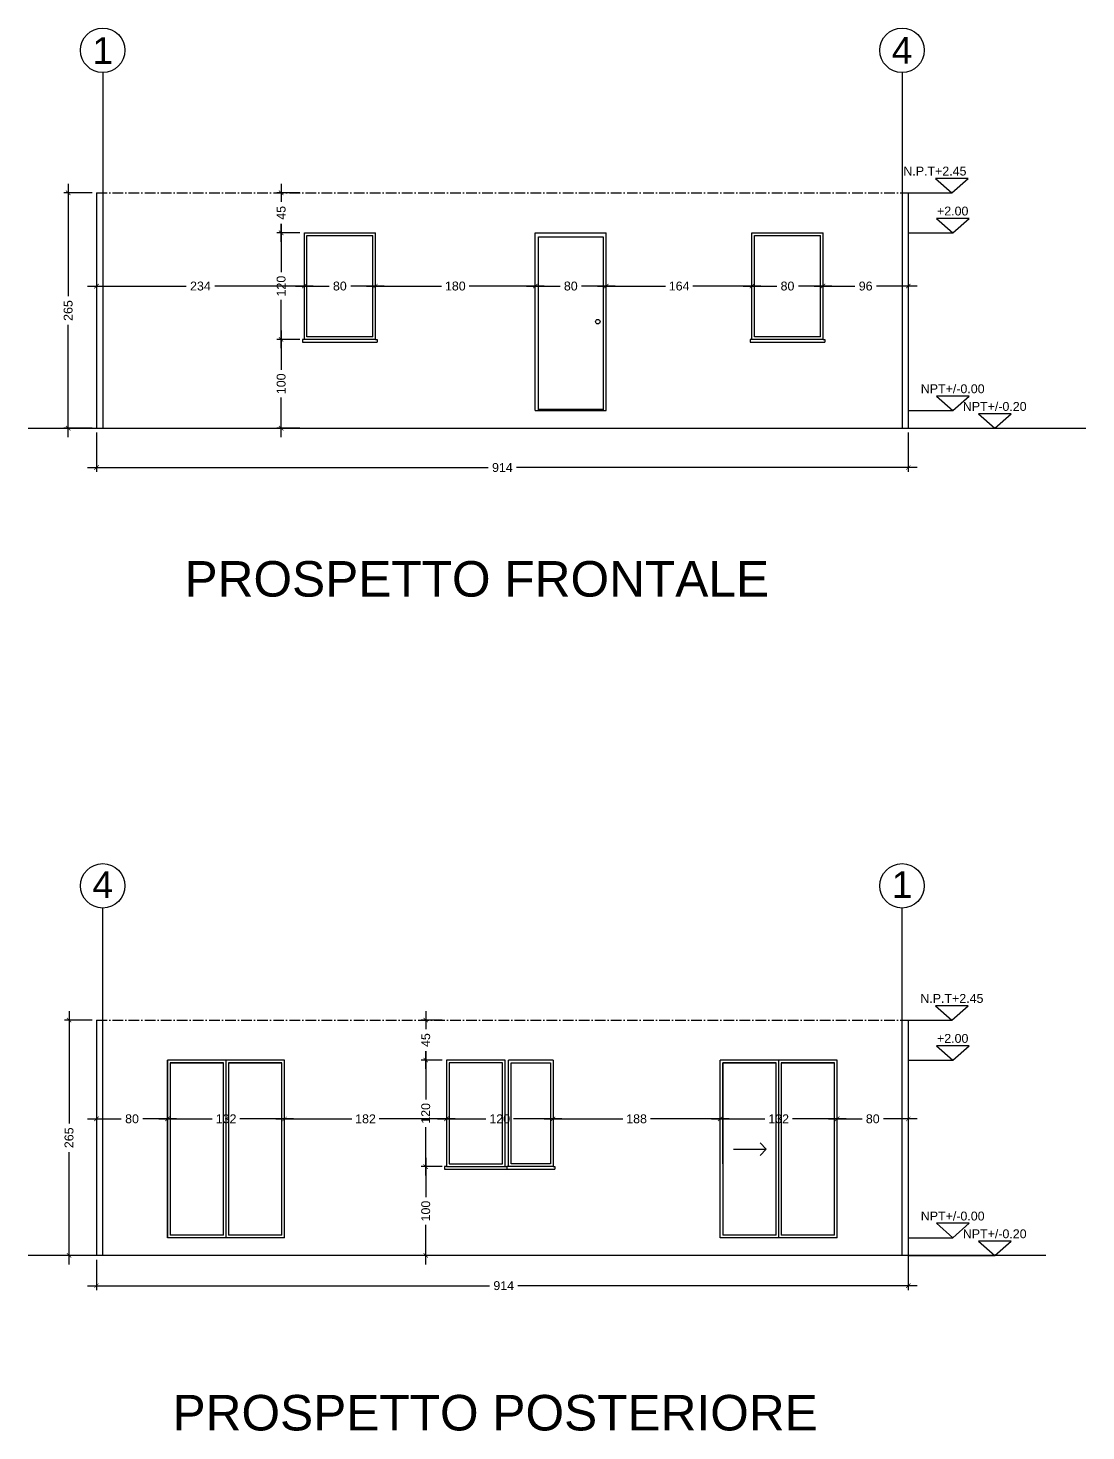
# Model space of a CAD drawing. Header units: millimetres. Extents: x 5639 to 14492, y 750 to 6820.
# Drawn here: x 8643 to 9834, y 5210 to 6790 of the extents above; entities that cross this region are included whole.
import ezdxf
from ezdxf.enums import TextEntityAlignment as Align

# ---------------------------------------------------------------- set-up
doc = ezdxf.new("R2010")
doc.units = ezdxf.units.MM
doc.linetypes.add('ACAD_ISO10W100', pattern=[18, 12, -3, 0, -3])
doc.layers.get('DEFPOINTS').update_dxf_attribs({"color": 210})
for name, color, linetype in [('A-ANNO-SYMB', 3, 'Continuous'), ('A-ANNO-TEXT', 3, 'Continuous'), ('A-DOOR-FULL', 4, 'Continuous'), ('A-ELEV-MBE1', 7, 'Continuous'), ('A-FLOR-LEVL', 7, 'Continuous'), ('A-GLAZ-FULL', 4, 'Continuous'), ('A-SECT-MCUT', 7, 'Continuous'), ('G-ANNO-DIM', 251, 'Continuous')]:
    doc.layers.add(name, color=color, linetype=linetype)
doc.styles.add('ARIAL', font='arial.ttf')
doc.styles.get("Standard").update_dxf_attribs({"font": 'arial.ttf'})
doc.dimstyles.new('1_1', dxfattribs={"dimtxt": 10, "dimasz": 5, "dimexe": 5, "dimexo": 5, "dimgap": 5, "dimtad": 0, "dimdec": 0, "dimtxsty": 'Standard', "dimblk": 'ARCHTICK', "dimcen": 2.5, "dimdle": 10, "dimadec": 0, "dimazin": 0, "dimtfac": 1, "dimtdec": 0, "dimtmove": 0, "dimatfit": 3, "dimldrblk": 'ARCHTICK', "dimfxl": 1, "dimarcsym": 0})

# ---------------------------------------------------------------- blocks, each defined once
blk = doc.blocks.new('_ArchTick')
at = {"color": 0, "linetype": 'ByBlock', "const_width": 0.15}
blk.add_lwpolyline([(-0.5, -0.5), (0.5, 0.5)], dxfattribs=at)
blk = doc.blocks.new('*D104')
at = {"layer": 'DEFPOINTS', "color": 0, "transparency": 16777216}
for p in [(8720.2, 6339.3), (9634.2, 6339.3), (9634.2, 6295)]:
    blk.add_point(p, dxfattribs=at)
at = {"layer": 'G-ANNO-DIM', "color": 0, "lineweight": -2, "transparency": 16777216}
for p, q in [((8720.2, 6334.3), (8720.2, 6290)), ((9634.2, 6334.3), (9634.2, 6290)), ((8710.2, 6295), (9161.2, 6295)), ((9644.2, 6295), (9193.2, 6295))]:
    blk.add_line(p, q, dxfattribs=at)
at = {"layer": 'G-ANNO-DIM', "color": 0, "lineweight": -2, "transparency": 16777216, "xscale": 5, "yscale": 5, "zscale": 5, "rotation": 180}
blk.add_blockref('_ArchTick', (8720.2, 6295), dxfattribs=at)
at = {"layer": 'G-ANNO-DIM', "color": 0, "lineweight": -2, "transparency": 16777216, "xscale": 5, "yscale": 5, "zscale": 5}
blk.add_blockref('_ArchTick', (9634.2, 6295), dxfattribs=at)
at = {"layer": 'G-ANNO-DIM', "color": 0, "transparency": 16777216, "insert": (9177.2, 6295), "char_height": 10, "attachment_point": 5}
blk.add_mtext('914', dxfattribs=at)
blk = doc.blocks.new('*D105')
at = {"layer": 'DEFPOINTS', "color": 0, "transparency": 16777216}
for p in [(9634.2, 5468.7), (8720.2, 5407.9), (9634.2, 5373.9)]:
    blk.add_point(p, dxfattribs=at)
at = {"layer": 'G-ANNO-DIM', "color": 0, "lineweight": -2, "transparency": 16777216}
for p, q in [((9634.2, 5463.7), (9634.2, 5368.9)), ((8720.2, 5402.9), (8720.2, 5368.9)), ((8710.2, 5373.9), (9162.7, 5373.9)), ((9644.2, 5373.9), (9194.7, 5373.9))]:
    blk.add_line(p, q, dxfattribs=at)
at = {"layer": 'G-ANNO-DIM', "color": 0, "lineweight": -2, "transparency": 16777216, "xscale": 5, "yscale": 5, "zscale": 5, "rotation": 180}
blk.add_blockref('_ArchTick', (8720.2, 5373.9), dxfattribs=at)
at = {"layer": 'G-ANNO-DIM', "color": 0, "lineweight": -2, "transparency": 16777216, "xscale": 5, "yscale": 5, "zscale": 5}
blk.add_blockref('_ArchTick', (9634.2, 5373.9), dxfattribs=at)
at = {"layer": 'G-ANNO-DIM', "color": 0, "transparency": 16777216, "insert": (9178.7, 5373.9), "char_height": 10, "attachment_point": 5}
blk.add_mtext('914', dxfattribs=at)
blk = doc.blocks.new('*D107')
at = {"layer": 'DEFPOINTS', "color": 0, "transparency": 16777216}
for p in [(9090.9, 5672.9), (9114.2, 5672.9), (9114.2, 5627.9)]:
    blk.add_point(p, dxfattribs=at)
at = {"layer": 'G-ANNO-DIM', "color": 0, "lineweight": -2, "transparency": 16777216}
for p, q in [((9109.2, 5672.9), (9085.9, 5672.9)), ((9090.9, 5682.9), (9090.9, 5662.8)), ((9109.2, 5627.9), (9085.9, 5627.9)), ((9090.9, 5617.9), (9090.9, 5638))]:
    blk.add_line(p, q, dxfattribs=at)
at = {"layer": 'G-ANNO-DIM', "color": 0, "lineweight": -2, "transparency": 16777216, "xscale": 5, "yscale": 5, "zscale": 5}
for p, rotation in [((9090.9, 5672.9), 90), ((9090.9, 5627.9), 270)]:
    blk.add_blockref('_ArchTick', p, dxfattribs=dict(at, rotation=rotation))
at = {"layer": 'G-ANNO-DIM', "color": 0, "transparency": 16777216, "insert": (9090.9, 5650.4), "char_height": 10, "attachment_point": 5, "rotation": 90}
blk.add_mtext('45', dxfattribs=at)
blk = doc.blocks.new('*D108')
at = {"layer": 'DEFPOINTS', "color": 0, "transparency": 16777216}
for p in [(9114.2, 5627.9), (9090.9, 5507.9), (9114.2, 5507.9)]:
    blk.add_point(p, dxfattribs=at)
at = {"layer": 'G-ANNO-DIM', "color": 0, "lineweight": -2, "transparency": 16777216}
for p, q in [((9109.2, 5627.9), (9085.9, 5627.9)), ((9090.9, 5637.9), (9090.9, 5583.4)), ((9090.9, 5497.9), (9090.9, 5552.3)), ((9109.2, 5507.9), (9085.9, 5507.9))]:
    blk.add_line(p, q, dxfattribs=at)
at = {"layer": 'G-ANNO-DIM', "color": 0, "lineweight": -2, "transparency": 16777216, "xscale": 5, "yscale": 5, "zscale": 5}
for p, rotation in [((9090.9, 5627.9), 90), ((9090.9, 5507.9), 270)]:
    blk.add_blockref('_ArchTick', p, dxfattribs=dict(at, rotation=rotation))
at = {"layer": 'G-ANNO-DIM', "color": 0, "transparency": 16777216, "insert": (9090.9, 5567.9), "char_height": 10, "attachment_point": 5, "rotation": 90}
blk.add_mtext('120', dxfattribs=at)
blk = doc.blocks.new('*D110')
at = {"layer": 'DEFPOINTS', "color": 0, "transparency": 16777216}
for p in [(8928.1, 6604.3), (8954.2, 6604.3), (8954.2, 6559.3)]:
    blk.add_point(p, dxfattribs=at)
at = {"layer": 'G-ANNO-DIM', "color": 0, "lineweight": -2, "transparency": 16777216}
for p, q in [((8949.2, 6604.3), (8923.1, 6604.3)), ((8928.1, 6614.3), (8928.1, 6594.2)), ((8949.2, 6559.3), (8923.1, 6559.3)), ((8928.1, 6549.3), (8928.1, 6569.4))]:
    blk.add_line(p, q, dxfattribs=at)
at = {"layer": 'G-ANNO-DIM', "color": 0, "lineweight": -2, "transparency": 16777216, "xscale": 5, "yscale": 5, "zscale": 5}
for p, rotation in [((8928.1, 6604.3), 90), ((8928.1, 6559.3), 270)]:
    blk.add_blockref('_ArchTick', p, dxfattribs=dict(at, rotation=rotation))
at = {"layer": 'G-ANNO-DIM', "color": 0, "transparency": 16777216, "insert": (8928.1, 6581.8), "char_height": 10, "attachment_point": 5, "rotation": 90}
blk.add_mtext('45', dxfattribs=at)
blk = doc.blocks.new('*D111')
at = {"layer": 'DEFPOINTS', "color": 0, "transparency": 16777216}
for p in [(8954.2, 6559.3), (8928.1, 6439.3), (8954.2, 6439.3)]:
    blk.add_point(p, dxfattribs=at)
at = {"layer": 'G-ANNO-DIM', "color": 0, "lineweight": -2, "transparency": 16777216}
for p, q in [((8949.2, 6559.3), (8923.1, 6559.3)), ((8928.1, 6569.3), (8928.1, 6514.9)), ((8928.1, 6429.3), (8928.1, 6483.8)), ((8949.2, 6439.3), (8923.1, 6439.3))]:
    blk.add_line(p, q, dxfattribs=at)
at = {"layer": 'G-ANNO-DIM', "color": 0, "lineweight": -2, "transparency": 16777216, "xscale": 5, "yscale": 5, "zscale": 5}
for p, rotation in [((8928.1, 6559.3), 90), ((8928.1, 6439.3), 270)]:
    blk.add_blockref('_ArchTick', p, dxfattribs=dict(at, rotation=rotation))
at = {"layer": 'G-ANNO-DIM', "color": 0, "transparency": 16777216, "insert": (8928.1, 6499.3), "char_height": 10, "attachment_point": 5, "rotation": 90}
blk.add_mtext('120', dxfattribs=at)
blk = doc.blocks.new('*D112')
at = {"layer": 'DEFPOINTS', "color": 0, "transparency": 16777216}
for p in [(8952.2, 6439.3), (8928.1, 6339.3), (8954.2, 6339.3)]:
    blk.add_point(p, dxfattribs=at)
at = {"layer": 'G-ANNO-DIM', "color": 0, "lineweight": -2, "transparency": 16777216}
for p, q in [((8928.1, 6449.3), (8928.1, 6404.9)), ((8947.2, 6439.3), (8923.1, 6439.3)), ((8928.1, 6329.3), (8928.1, 6373.8)), ((8949.2, 6339.3), (8923.1, 6339.3))]:
    blk.add_line(p, q, dxfattribs=at)
at = {"layer": 'G-ANNO-DIM', "color": 0, "lineweight": -2, "transparency": 16777216, "xscale": 5, "yscale": 5, "zscale": 5}
for p, rotation in [((8928.1, 6439.3), 90), ((8928.1, 6339.3), 270)]:
    blk.add_blockref('_ArchTick', p, dxfattribs=dict(at, rotation=rotation))
at = {"layer": 'G-ANNO-DIM', "color": 0, "transparency": 16777216, "insert": (8928.1, 6389.3), "char_height": 10, "attachment_point": 5, "rotation": 90}
blk.add_mtext('100', dxfattribs=at)
blk = doc.blocks.new('*D113')
at = {"layer": 'DEFPOINTS', "color": 0, "transparency": 16777216}
for p in [(9112.2, 5507.9), (9090.9, 5407.9), (9114.2, 5407.9)]:
    blk.add_point(p, dxfattribs=at)
at = {"layer": 'G-ANNO-DIM', "color": 0, "lineweight": -2, "transparency": 16777216}
for p, q in [((9090.9, 5517.9), (9090.9, 5473.4)), ((9107.2, 5507.9), (9085.9, 5507.9)), ((9090.9, 5397.9), (9090.9, 5442.3)), ((9109.2, 5407.9), (9085.9, 5407.9))]:
    blk.add_line(p, q, dxfattribs=at)
at = {"layer": 'G-ANNO-DIM', "color": 0, "lineweight": -2, "transparency": 16777216, "xscale": 5, "yscale": 5, "zscale": 5}
for p, rotation in [((9090.9, 5507.9), 90), ((9090.9, 5407.9), 270)]:
    blk.add_blockref('_ArchTick', p, dxfattribs=dict(at, rotation=rotation))
at = {"layer": 'G-ANNO-DIM', "color": 0, "transparency": 16777216, "insert": (9090.9, 5457.9), "char_height": 10, "attachment_point": 5, "rotation": 90}
blk.add_mtext('100', dxfattribs=at)
blk = doc.blocks.new('*D183')
at = {"layer": 'DEFPOINTS', "color": 0, "transparency": 16777216}
for p in [(8720.2, 6499.3), (8954.2, 6499.3), (8954.2, 6499.3)]:
    blk.add_point(p, dxfattribs=at)
at = {"layer": 'G-ANNO-DIM', "color": 0, "lineweight": -2, "transparency": 16777216}
for p, q in [((8710.2, 6499.3), (8821.1, 6499.3)), ((8964.2, 6499.3), (8853.3, 6499.3))]:
    blk.add_line(p, q, dxfattribs=at)
at = {"layer": 'G-ANNO-DIM', "color": 0, "lineweight": -2, "transparency": 16777216, "xscale": 5, "yscale": 5, "zscale": 5, "rotation": 180}
blk.add_blockref('_ArchTick', (8720.2, 6499.3), dxfattribs=at)
at = {"layer": 'G-ANNO-DIM', "color": 0, "lineweight": -2, "transparency": 16777216, "xscale": 5, "yscale": 5, "zscale": 5}
blk.add_blockref('_ArchTick', (8954.2, 6499.3), dxfattribs=at)
at = {"layer": 'G-ANNO-DIM', "color": 0, "transparency": 16777216, "insert": (8837.2, 6499.3), "char_height": 10, "attachment_point": 5}
blk.add_mtext('234', dxfattribs=at)
blk = doc.blocks.new('*D184')
at = {"layer": 'DEFPOINTS', "color": 0, "transparency": 16777216}
for p in [(8954.2, 6499.3), (9034.2, 6499.3), (9034.2, 6499.3)]:
    blk.add_point(p, dxfattribs=at)
at = {"layer": 'G-ANNO-DIM', "color": 0, "lineweight": -2, "transparency": 16777216}
for p, q in [((8944.2, 6499.3), (8982.1, 6499.3)), ((9044.2, 6499.3), (9006.4, 6499.3))]:
    blk.add_line(p, q, dxfattribs=at)
at = {"layer": 'G-ANNO-DIM', "color": 0, "lineweight": -2, "transparency": 16777216, "xscale": 5, "yscale": 5, "zscale": 5, "rotation": 180}
blk.add_blockref('_ArchTick', (8954.2, 6499.3), dxfattribs=at)
at = {"layer": 'G-ANNO-DIM', "color": 0, "lineweight": -2, "transparency": 16777216, "xscale": 5, "yscale": 5, "zscale": 5}
blk.add_blockref('_ArchTick', (9034.2, 6499.3), dxfattribs=at)
at = {"layer": 'G-ANNO-DIM', "color": 0, "transparency": 16777216, "insert": (8994.2, 6499.3), "char_height": 10, "attachment_point": 5}
blk.add_mtext('80', dxfattribs=at)
blk = doc.blocks.new('*D185')
at = {"layer": 'DEFPOINTS', "color": 0, "transparency": 16777216}
for p in [(9034.2, 6499.3), (9214.2, 6499.3), (9214.2, 6499.3)]:
    blk.add_point(p, dxfattribs=at)
at = {"layer": 'G-ANNO-DIM', "color": 0, "lineweight": -2, "transparency": 16777216}
for p, q in [((9024.2, 6499.3), (9108.7, 6499.3)), ((9224.2, 6499.3), (9139.8, 6499.3))]:
    blk.add_line(p, q, dxfattribs=at)
at = {"layer": 'G-ANNO-DIM', "color": 0, "lineweight": -2, "transparency": 16777216, "xscale": 5, "yscale": 5, "zscale": 5, "rotation": 180}
blk.add_blockref('_ArchTick', (9034.2, 6499.3), dxfattribs=at)
at = {"layer": 'G-ANNO-DIM', "color": 0, "lineweight": -2, "transparency": 16777216, "xscale": 5, "yscale": 5, "zscale": 5}
blk.add_blockref('_ArchTick', (9214.2, 6499.3), dxfattribs=at)
at = {"layer": 'G-ANNO-DIM', "color": 0, "transparency": 16777216, "insert": (9124.2, 6499.3), "char_height": 10, "attachment_point": 5}
blk.add_mtext('180', dxfattribs=at)
blk = doc.blocks.new('*D186')
at = {"layer": 'DEFPOINTS', "color": 0, "transparency": 16777216}
for p in [(9214.2, 6499.3), (9294.2, 6499.3), (9294.2, 6499.3)]:
    blk.add_point(p, dxfattribs=at)
at = {"layer": 'G-ANNO-DIM', "color": 0, "lineweight": -2, "transparency": 16777216}
for p, q in [((9204.2, 6499.3), (9242.1, 6499.3)), ((9304.2, 6499.3), (9266.4, 6499.3))]:
    blk.add_line(p, q, dxfattribs=at)
at = {"layer": 'G-ANNO-DIM', "color": 0, "lineweight": -2, "transparency": 16777216, "xscale": 5, "yscale": 5, "zscale": 5, "rotation": 180}
blk.add_blockref('_ArchTick', (9214.2, 6499.3), dxfattribs=at)
at = {"layer": 'G-ANNO-DIM', "color": 0, "lineweight": -2, "transparency": 16777216, "xscale": 5, "yscale": 5, "zscale": 5}
blk.add_blockref('_ArchTick', (9294.2, 6499.3), dxfattribs=at)
at = {"layer": 'G-ANNO-DIM', "color": 0, "transparency": 16777216, "insert": (9254.2, 6499.3), "char_height": 10, "attachment_point": 5}
blk.add_mtext('80', dxfattribs=at)
blk = doc.blocks.new('*D187')
at = {"layer": 'DEFPOINTS', "color": 0, "transparency": 16777216}
for p in [(9294.2, 6499.3), (9458.2, 6499.3), (9458.2, 6499.3)]:
    blk.add_point(p, dxfattribs=at)
at = {"layer": 'G-ANNO-DIM', "color": 0, "lineweight": -2, "transparency": 16777216}
for p, q in [((9284.2, 6499.3), (9360.7, 6499.3)), ((9294.2, 6494.3), (9294.2, 6494.3)), ((9468.2, 6499.3), (9391.8, 6499.3)), ((9458.2, 6494.3), (9458.2, 6494.3))]:
    blk.add_line(p, q, dxfattribs=at)
at = {"layer": 'G-ANNO-DIM', "color": 0, "lineweight": -2, "transparency": 16777216, "xscale": 5, "yscale": 5, "zscale": 5}
for p, rotation in [((9294.2, 6499.3), 179.9998924058092), ((9458.2, 6499.3), 359.9998924058092)]:
    blk.add_blockref('_ArchTick', p, dxfattribs=dict(at, rotation=rotation))
at = {"layer": 'G-ANNO-DIM', "color": 0, "transparency": 16777216, "insert": (9376.2, 6499.3), "char_height": 10, "attachment_point": 5, "rotation": 359.9999}
blk.add_mtext('164', dxfattribs=at)
blk = doc.blocks.new('*D188')
at = {"layer": 'DEFPOINTS', "color": 0, "transparency": 16777216}
for p in [(9458.2, 6499.3), (9538.2, 6499.3), (9538.2, 6499.3)]:
    blk.add_point(p, dxfattribs=at)
at = {"layer": 'G-ANNO-DIM', "color": 0, "lineweight": -2, "transparency": 16777216}
for p, q in [((9448.2, 6499.3), (9486.1, 6499.3)), ((9458.2, 6504.3), (9458.2, 6504.3)), ((9548.2, 6499.3), (9510.4, 6499.3))]:
    blk.add_line(p, q, dxfattribs=at)
at = {"layer": 'G-ANNO-DIM', "color": 0, "lineweight": -2, "transparency": 16777216, "xscale": 5, "yscale": 5, "zscale": 5, "rotation": 180}
blk.add_blockref('_ArchTick', (9458.2, 6499.3), dxfattribs=at)
at = {"layer": 'G-ANNO-DIM', "color": 0, "lineweight": -2, "transparency": 16777216, "xscale": 5, "yscale": 5, "zscale": 5}
blk.add_blockref('_ArchTick', (9538.2, 6499.3), dxfattribs=at)
at = {"layer": 'G-ANNO-DIM', "color": 0, "transparency": 16777216, "insert": (9498.2, 6499.3), "char_height": 10, "attachment_point": 5}
blk.add_mtext('80', dxfattribs=at)
blk = doc.blocks.new('*D189')
at = {"layer": 'DEFPOINTS', "color": 0, "transparency": 16777216}
for p in [(9538.2, 6499.3), (9634.2, 6499.3), (9634.2, 6499.3)]:
    blk.add_point(p, dxfattribs=at)
at = {"layer": 'G-ANNO-DIM', "color": 0, "lineweight": -2, "transparency": 16777216}
for p, q in [((9528.2, 6499.3), (9574.1, 6499.3)), ((9644.2, 6499.3), (9598.4, 6499.3))]:
    blk.add_line(p, q, dxfattribs=at)
at = {"layer": 'G-ANNO-DIM', "color": 0, "lineweight": -2, "transparency": 16777216, "xscale": 5, "yscale": 5, "zscale": 5, "rotation": 180}
blk.add_blockref('_ArchTick', (9538.2, 6499.3), dxfattribs=at)
at = {"layer": 'G-ANNO-DIM', "color": 0, "lineweight": -2, "transparency": 16777216, "xscale": 5, "yscale": 5, "zscale": 5}
blk.add_blockref('_ArchTick', (9634.2, 6499.3), dxfattribs=at)
at = {"layer": 'G-ANNO-DIM', "color": 0, "transparency": 16777216, "insert": (9586.2, 6499.3), "char_height": 10, "attachment_point": 5}
blk.add_mtext('96', dxfattribs=at)
blk = doc.blocks.new('*D121')
at = {"layer": 'DEFPOINTS', "color": 0, "transparency": 16777216}
for p in [(8688.3, 6604.3), (8720.2, 6604.3), (8720.2, 6339.3)]:
    blk.add_point(p, dxfattribs=at)
at = {"layer": 'G-ANNO-DIM', "color": 0, "lineweight": -2, "transparency": 16777216}
for p, q in [((8715.2, 6604.3), (8683.3, 6604.3)), ((8688.3, 6614.3), (8688.3, 6488)), ((8688.3, 6329.3), (8688.3, 6455.6)), ((8715.2, 6339.3), (8683.3, 6339.3))]:
    blk.add_line(p, q, dxfattribs=at)
at = {"layer": 'G-ANNO-DIM', "color": 0, "lineweight": -2, "transparency": 16777216, "xscale": 5, "yscale": 5, "zscale": 5}
for p, rotation in [((8688.3, 6604.3), 90), ((8688.3, 6339.3), 270)]:
    blk.add_blockref('_ArchTick', p, dxfattribs=dict(at, rotation=rotation))
at = {"layer": 'G-ANNO-DIM', "color": 0, "transparency": 16777216, "insert": (8688.3, 6471.8), "char_height": 10, "attachment_point": 5, "rotation": 90}
blk.add_mtext('265', dxfattribs=at)
blk = doc.blocks.new('*D122')
at = {"layer": 'DEFPOINTS', "color": 0, "transparency": 16777216}
for p in [(8720.2, 5561.7), (8800.2, 5561.7), (8800.2, 5561.7)]:
    blk.add_point(p, dxfattribs=at)
at = {"layer": 'G-ANNO-DIM', "color": 0, "lineweight": -2, "transparency": 16777216}
for p, q in [((8710.2, 5561.7), (8748.1, 5561.7)), ((8810.2, 5561.7), (8772.4, 5561.7))]:
    blk.add_line(p, q, dxfattribs=at)
at = {"layer": 'G-ANNO-DIM', "color": 0, "lineweight": -2, "transparency": 16777216, "xscale": 5, "yscale": 5, "zscale": 5, "rotation": 180}
blk.add_blockref('_ArchTick', (8720.2, 5561.7), dxfattribs=at)
at = {"layer": 'G-ANNO-DIM', "color": 0, "lineweight": -2, "transparency": 16777216, "xscale": 5, "yscale": 5, "zscale": 5}
blk.add_blockref('_ArchTick', (8800.2, 5561.7), dxfattribs=at)
at = {"layer": 'G-ANNO-DIM', "color": 0, "transparency": 16777216, "insert": (8760.2, 5561.7), "char_height": 10, "attachment_point": 5}
blk.add_mtext('80', dxfattribs=at)
blk = doc.blocks.new('*D190')
at = {"layer": 'DEFPOINTS', "color": 0, "transparency": 16777216}
for p in [(8800.2, 5561.7), (8932, 5561.7), (8932, 5561.7)]:
    blk.add_point(p, dxfattribs=at)
at = {"layer": 'G-ANNO-DIM', "color": 0, "lineweight": -2, "transparency": 16777216}
for p, q in [((8790.2, 5561.7), (8850.6, 5561.7)), ((8942, 5561.7), (8881.6, 5561.7))]:
    blk.add_line(p, q, dxfattribs=at)
at = {"layer": 'G-ANNO-DIM', "color": 0, "lineweight": -2, "transparency": 16777216, "xscale": 5, "yscale": 5, "zscale": 5, "rotation": 180}
blk.add_blockref('_ArchTick', (8800.2, 5561.7), dxfattribs=at)
at = {"layer": 'G-ANNO-DIM', "color": 0, "lineweight": -2, "transparency": 16777216, "xscale": 5, "yscale": 5, "zscale": 5}
blk.add_blockref('_ArchTick', (8932, 5561.7), dxfattribs=at)
at = {"layer": 'G-ANNO-DIM', "color": 0, "transparency": 16777216, "insert": (8866.1, 5561.7), "char_height": 10, "attachment_point": 5}
blk.add_mtext('132', dxfattribs=at)
blk = doc.blocks.new('*D191')
at = {"layer": 'DEFPOINTS', "color": 0, "transparency": 16777216}
for p in [(8932, 5561.7), (9114.2, 5561.7), (9114.2, 5561.7)]:
    blk.add_point(p, dxfattribs=at)
at = {"layer": 'G-ANNO-DIM', "color": 0, "lineweight": -2, "transparency": 16777216}
for p, q in [((8922, 5561.7), (9007.6, 5561.7)), ((9124.2, 5561.7), (9038.6, 5561.7))]:
    blk.add_line(p, q, dxfattribs=at)
at = {"layer": 'G-ANNO-DIM', "color": 0, "lineweight": -2, "transparency": 16777216, "xscale": 5, "yscale": 5, "zscale": 5, "rotation": 180}
blk.add_blockref('_ArchTick', (8932, 5561.7), dxfattribs=at)
at = {"layer": 'G-ANNO-DIM', "color": 0, "lineweight": -2, "transparency": 16777216, "xscale": 5, "yscale": 5, "zscale": 5}
blk.add_blockref('_ArchTick', (9114.2, 5561.7), dxfattribs=at)
at = {"layer": 'G-ANNO-DIM', "color": 0, "transparency": 16777216, "insert": (9023.1, 5561.7), "char_height": 10, "attachment_point": 5}
blk.add_mtext('182', dxfattribs=at)
blk = doc.blocks.new('*D192')
at = {"layer": 'DEFPOINTS', "color": 0, "transparency": 16777216}
for p in [(9114.2, 5561.7), (9234.2, 5561.7), (9234.2, 5561.7)]:
    blk.add_point(p, dxfattribs=at)
at = {"layer": 'G-ANNO-DIM', "color": 0, "lineweight": -2, "transparency": 16777216}
for p, q in [((9104.2, 5561.7), (9158.7, 5561.7)), ((9244.2, 5561.7), (9189.8, 5561.7))]:
    blk.add_line(p, q, dxfattribs=at)
at = {"layer": 'G-ANNO-DIM', "color": 0, "lineweight": -2, "transparency": 16777216, "xscale": 5, "yscale": 5, "zscale": 5, "rotation": 180}
blk.add_blockref('_ArchTick', (9114.2, 5561.7), dxfattribs=at)
at = {"layer": 'G-ANNO-DIM', "color": 0, "lineweight": -2, "transparency": 16777216, "xscale": 5, "yscale": 5, "zscale": 5}
blk.add_blockref('_ArchTick', (9234.2, 5561.7), dxfattribs=at)
at = {"layer": 'G-ANNO-DIM', "color": 0, "transparency": 16777216, "insert": (9174.2, 5561.7), "char_height": 10, "attachment_point": 5}
blk.add_mtext('120', dxfattribs=at)
blk = doc.blocks.new('*D193')
at = {"layer": 'DEFPOINTS', "color": 0, "transparency": 16777216}
for p in [(9234.2, 5561.7), (9422.5, 5561.7), (9422.5, 5561.7)]:
    blk.add_point(p, dxfattribs=at)
at = {"layer": 'G-ANNO-DIM', "color": 0, "lineweight": -2, "transparency": 16777216}
for p, q in [((9224.2, 5561.7), (9312.8, 5561.7)), ((9432.5, 5561.7), (9343.9, 5561.7))]:
    blk.add_line(p, q, dxfattribs=at)
at = {"layer": 'G-ANNO-DIM', "color": 0, "lineweight": -2, "transparency": 16777216, "xscale": 5, "yscale": 5, "zscale": 5, "rotation": 180}
blk.add_blockref('_ArchTick', (9234.2, 5561.7), dxfattribs=at)
at = {"layer": 'G-ANNO-DIM', "color": 0, "lineweight": -2, "transparency": 16777216, "xscale": 5, "yscale": 5, "zscale": 5}
blk.add_blockref('_ArchTick', (9422.5, 5561.7), dxfattribs=at)
at = {"layer": 'G-ANNO-DIM', "color": 0, "transparency": 16777216, "insert": (9328.3, 5561.7), "char_height": 10, "attachment_point": 5}
blk.add_mtext('188', dxfattribs=at)
blk = doc.blocks.new('*D194')
at = {"layer": 'DEFPOINTS', "color": 0, "transparency": 16777216}
for p in [(9422.5, 5561.7), (9554.2, 5561.7), (9554.2, 5561.7)]:
    blk.add_point(p, dxfattribs=at)
at = {"layer": 'G-ANNO-DIM', "color": 0, "lineweight": -2, "transparency": 16777216}
for p, q in [((9412.5, 5561.7), (9472.8, 5561.7)), ((9564.2, 5561.7), (9503.9, 5561.7))]:
    blk.add_line(p, q, dxfattribs=at)
at = {"layer": 'G-ANNO-DIM', "color": 0, "lineweight": -2, "transparency": 16777216, "xscale": 5, "yscale": 5, "zscale": 5, "rotation": 180}
blk.add_blockref('_ArchTick', (9422.5, 5561.7), dxfattribs=at)
at = {"layer": 'G-ANNO-DIM', "color": 0, "lineweight": -2, "transparency": 16777216, "xscale": 5, "yscale": 5, "zscale": 5}
blk.add_blockref('_ArchTick', (9554.2, 5561.7), dxfattribs=at)
at = {"layer": 'G-ANNO-DIM', "color": 0, "transparency": 16777216, "insert": (9488.3, 5561.7), "char_height": 10, "attachment_point": 5}
blk.add_mtext('132', dxfattribs=at)
blk = doc.blocks.new('*D170')
at = {"layer": 'DEFPOINTS', "color": 0, "transparency": 16777216}
for p in [(9554.2, 5561.7), (9634.2, 5561.7), (9634.2, 5561.7)]:
    blk.add_point(p, dxfattribs=at)
at = {"layer": 'G-ANNO-DIM', "color": 0, "lineweight": -2, "transparency": 16777216}
for p, q in [((9544.2, 5561.7), (9582.1, 5561.7)), ((9644.2, 5561.7), (9606.4, 5561.7))]:
    blk.add_line(p, q, dxfattribs=at)
at = {"layer": 'G-ANNO-DIM', "color": 0, "lineweight": -2, "transparency": 16777216, "xscale": 5, "yscale": 5, "zscale": 5, "rotation": 180}
blk.add_blockref('_ArchTick', (9554.2, 5561.7), dxfattribs=at)
at = {"layer": 'G-ANNO-DIM', "color": 0, "lineweight": -2, "transparency": 16777216, "xscale": 5, "yscale": 5, "zscale": 5}
blk.add_blockref('_ArchTick', (9634.2, 5561.7), dxfattribs=at)
at = {"layer": 'G-ANNO-DIM', "color": 0, "transparency": 16777216, "insert": (9594.2, 5561.7), "char_height": 10, "attachment_point": 5}
blk.add_mtext('80', dxfattribs=at)
blk = doc.blocks.new('*D171')
at = {"layer": 'DEFPOINTS', "color": 0, "transparency": 16777216}
for p in [(8689.3, 5672.9), (8720.2, 5672.9), (8720.2, 5407.9)]:
    blk.add_point(p, dxfattribs=at)
at = {"layer": 'G-ANNO-DIM', "color": 0, "lineweight": -2, "transparency": 16777216}
for p, q in [((8715.2, 5672.9), (8684.3, 5672.9)), ((8689.3, 5682.9), (8689.3, 5556.5)), ((8689.3, 5397.9), (8689.3, 5524.2)), ((8715.2, 5407.9), (8684.3, 5407.9))]:
    blk.add_line(p, q, dxfattribs=at)
at = {"layer": 'G-ANNO-DIM', "color": 0, "lineweight": -2, "transparency": 16777216, "xscale": 5, "yscale": 5, "zscale": 5}
for p, rotation in [((8689.3, 5672.9), 90), ((8689.3, 5407.9), 270)]:
    blk.add_blockref('_ArchTick', p, dxfattribs=dict(at, rotation=rotation))
at = {"layer": 'G-ANNO-DIM', "color": 0, "transparency": 16777216, "insert": (8689.3, 5540.4), "char_height": 10, "attachment_point": 5, "rotation": 90}
blk.add_mtext('265', dxfattribs=at)

msp = doc.modelspace()

# ---------------------------------------------------------------- linework, layer by layer
at = {"layer": 'A-ANNO-SYMB', "ltscale": 0.04}
for p, q in [((8727.2, 6739.8), (8727.2, 6339.3)), ((9627.2, 6739.8), (9627.2, 6339.3)), ((8727.2, 5407.9), (8727.2, 5799.1)), ((9627.2, 5407.9), (9627.2, 5799.1))]:
    msp.add_line(p, q, dxfattribs=at)
at = {"layer": 'A-ANNO-SYMB'}
for p, q in [((9634.2, 6604.3), (9683.2, 6604.3)), ((9634.2, 5672.9), (9683.3, 5672.9))]:
    msp.add_line(p, q, dxfattribs=at)
at = {"layer": 'A-ANNO-SYMB', "ltscale": 0.8}
for p, q in [((9634.2, 6559.3), (9684.2, 6559.3)), ((9634.2, 6359.3), (9684.2, 6359.3)), ((9634.2, 6339.3), (9731.5, 6339.3)), ((9634.2, 5627.9), (9684.2, 5627.9)), ((9634.2, 5427.9), (9684.2, 5427.9)), ((9634.2, 5407.9), (9731.5, 5407.9))]:
    msp.add_line(p, q, dxfattribs=at)
at = {"layer": 'A-ANNO-SYMB'}
for points in [[(9683.2, 6604.3), (9701.6, 6620.5), (9664.8, 6620.5)], [(9684.2, 6559.3), (9702.6, 6575.5), (9665.8, 6575.5)], [(9684.2, 6359.3), (9702.6, 6375.5), (9665.8, 6375.5)], [(9731.5, 6339.3), (9749.9, 6355.5), (9713.1, 6355.5)], [(9683.3, 5672.9), (9701.7, 5689.1), (9664.9, 5689.1)], [(9684.2, 5627.9), (9702.6, 5644.1), (9665.8, 5644.1)], [(9684.2, 5427.9), (9702.6, 5444.1), (9665.8, 5444.1)], [(9731.5, 5407.9), (9749.9, 5424.1), (9713.1, 5424.1)]]:
    msp.add_lwpolyline(points, close=True, dxfattribs=at)
for centre in [(8727.2, 6764.8), (9627.2, 6764.8), (8727.2, 5824.1), (9627.2, 5824.1)]:
    msp.add_circle(centre, 25, dxfattribs=at)
at = {"layer": 'A-DOOR-FULL'}
for p, q in [((9214.2, 6359.3), (9214.2, 6559.3)), ((9214.2, 6559.3), (9294.2, 6559.3)), ((9217.7, 6359.3), (9217.7, 6554.8)), ((9217.7, 6554.8), (9290.7, 6554.8)), ((9290.7, 6554.8), (9290.7, 6359.3)), ((9294.2, 6359.3), (9294.2, 6559.3)), ((9214.2, 6359.3), (9294.2, 6359.3)), ((9217.7, 6360.7), (9290.7, 6360.7))]:
    msp.add_line(p, q, dxfattribs=at)
at = {"layer": 'A-DOOR-FULL', "ltscale": 0.8}
msp.add_circle((9284.6, 6459.3), 2.5, dxfattribs=at)
at = {"layer": 'A-ELEV-MBE1'}
for p, q in [((8720.2, 6604.3), (8720.2, 6339.3)), ((9634.2, 6604.3), (9634.2, 6339.3)), ((8720.2, 5672.9), (8720.2, 5407.9)), ((9634.2, 5672.9), (9634.2, 5407.9))]:
    msp.add_line(p, q, dxfattribs=at)
at = {"layer": 'A-FLOR-LEVL'}
for p, q in [((8643.1, 6339.3), (9834.2, 6339.3)), ((9789.2, 5407.9), (8643.1, 5407.9))]:
    msp.add_line(p, q, dxfattribs=at)
at = {"layer": 'A-GLAZ-FULL'}
for p, q in [((8954.2, 6439.3), (8954.2, 6559.3)), ((8954.2, 6559.3), (9034.2, 6559.3)), ((8957.2, 6556.3), (9031.2, 6556.3)), ((8957.2, 6442.3), (8957.2, 6556.3)), ((9031.2, 6442.3), (9031.2, 6556.3)), ((9034.2, 6439.3), (9034.2, 6559.3)), ((9458.2, 6439.3), (9458.2, 6559.3)), ((9458.2, 6559.3), (9538.2, 6559.3)), ((9461.2, 6556.3), (9535.2, 6556.3)), ((9461.2, 6442.3), (9461.2, 6556.3)), ((9535.2, 6442.3), (9535.2, 6556.3)), ((9538.2, 6439.3), (9538.2, 6559.3)), ((8952.2, 6439.3), (8952.2, 6436.3)), ((8954.2, 6439.3), (8952.2, 6439.3)), ((8952.2, 6436.3), (9036.2, 6436.2)), ((9034.2, 6439.3), (8954.2, 6439.3)), ((9031.2, 6442.3), (8957.2, 6442.3)), ((9034.2, 6439.3), (9036.2, 6439.3)), ((9036.2, 6439.3), (9036.2, 6436.3)), ((9458.2, 6439.3), (9456.2, 6439.3)), ((9456.2, 6439.3), (9456.2, 6436.3)), ((9456.2, 6436.3), (9540.2, 6436.2)), ((9538.2, 6439.3), (9458.2, 6439.3)), ((9535.2, 6442.3), (9461.2, 6442.3)), ((9538.2, 6439.3), (9540.2, 6439.3)), ((9540.2, 6439.3), (9540.2, 6436.3)), ((8800.2, 5507.9), (8800.2, 5627.9)), ((8800.2, 5627.9), (8800.2, 5427.9)), ((8800.2, 5427.9), (8800.2, 5627.9)), ((8932, 5627.9), (8800.2, 5627.9)), ((8803.2, 5624.9), (8863.2, 5624.9)), ((8803.2, 5624.9), (8803.2, 5430.9)), ((8863.2, 5624.9), (8803.2, 5624.9)), ((8863.2, 5430.9), (8863.2, 5624.9)), ((8866.1, 5427.9), (8866.2, 5627.9)), ((8869, 5624.9), (8869, 5430.9)), ((8929, 5624.9), (8869, 5624.9)), ((8869, 5624.9), (8929, 5624.9)), ((8929, 5430.9), (8929, 5624.9)), ((8929, 5510.9), (8929, 5624.9)), ((8932, 5427.9), (8932, 5627.9)), ((9114.2, 5627.9), (9114.2, 5507.9)), ((9180.2, 5627.9), (9114.2, 5627.9)), ((9117.2, 5624.9), (9117.2, 5510.9)), ((9177.2, 5624.9), (9117.2, 5624.9)), ((9177.2, 5510.9), (9177.2, 5624.9)), ((9180.2, 5507.9), (9180.2, 5627.9)), ((9184.2, 5507.9), (9184.2, 5627.9)), ((9234.2, 5627.9), (9184.2, 5627.9)), ((9187.2, 5510.9), (9187.2, 5624.9)), ((9187.2, 5624.9), (9231.2, 5624.9)), ((9231.2, 5624.9), (9231.2, 5510.9)), ((9234.2, 5627.9), (9234.2, 5507.9)), ((9422.5, 5427.9), (9422.5, 5627.9)), ((9554.2, 5627.9), (9422.5, 5627.9)), ((9485.5, 5624.9), (9425.5, 5624.9)), ((9425.5, 5624.9), (9425.5, 5430.9)), ((9425.5, 5624.9), (9485.5, 5624.9)), ((9425.5, 5510.9), (9425.5, 5624.9)), ((9485.5, 5430.9), (9485.5, 5624.9)), ((9488.3, 5427.9), (9488.5, 5627.9)), ((9491.2, 5624.9), (9551.2, 5624.9)), ((9551.2, 5624.9), (9491.2, 5624.9)), ((9491.2, 5624.9), (9491.2, 5430.9)), ((9551.2, 5510.9), (9551.2, 5624.9)), ((9551.2, 5430.9), (9551.2, 5624.9)), ((9554.2, 5427.9), (9554.2, 5627.9)), ((9474.3, 5527.5), (9467.3, 5534.6)), ((9437.5, 5527.5), (9474.3, 5527.5)), ((9474.3, 5527.5), (9467.3, 5520.4)), ((9112.2, 5507.9), (9112.2, 5504.9)), ((9114.2, 5507.9), (9112.2, 5507.9)), ((9112.2, 5504.9), (9236.2, 5504.9)), ((9114.2, 5507.9), (9180.2, 5507.9)), ((9117.2, 5510.9), (9177.2, 5510.9)), ((9175.2, 5507.9), (9180.2, 5507.9)), ((9180.2, 5507.9), (9182.2, 5507.9)), ((9184.2, 5507.9), (9182.2, 5507.9)), ((9182.2, 5507.9), (9182.2, 5504.9)), ((9234.2, 5507.9), (9184.2, 5507.9)), ((9231.2, 5510.9), (9187.2, 5510.9)), ((9234.2, 5507.9), (9236.2, 5507.9)), ((9236.2, 5507.9), (9236.2, 5504.9)), ((8932, 5427.9), (8800.2, 5427.9)), ((8863.2, 5430.9), (8803.2, 5430.9)), ((8929, 5430.9), (8869, 5430.9)), ((9554.2, 5427.9), (9422.5, 5427.9)), ((9485.5, 5430.9), (9425.5, 5430.9)), ((9551.2, 5430.9), (9491.2, 5430.9))]:
    msp.add_line(p, q, dxfattribs=at)
at = {"layer": 'A-SECT-MCUT', "linetype": 'ACAD_ISO10W100'}
msp.add_line((8720.2, 6604.3), (9634.2, 6604.3), dxfattribs=at)
msp.add_lwpolyline([(8720.2, 5672.9), (9634.2, 5672.9)], dxfattribs=at)

# ---------------------------------------------------------------- texts
at = {"layer": 'A-ANNO-TEXT', "style": 'ARIAL'}
for s, height, p in [('1', 30, (8727.2, 6749.5)), ('4', 30, (9627.2, 6749.8)), ('N.P.T+2.45', 10, (9664.2, 6623.8)), ('+2.00', 10, (9684.2, 6578.8)), ('NPT+/-0.00', 10, (9684.2, 6378.7)), ('NPT+/-0.20', 10, (9731.5, 6358.8)), ('4', 30, (8727.2, 5810.4)), ('1', 30, (9627.2, 5810.4)), ('N.P.T+2.45', 10, (9683.3, 5692.3)), ('+2.00', 10, (9684.2, 5647.3)), ('NPT+/-0.00', 10, (9684.2, 5447.3)), ('NPT+/-0.20', 10, (9731.5, 5427.3))]:
    msp.add_text(s, height=height, dxfattribs=at).set_placement(p, align=Align.CENTER)
at = {"layer": 'A-ANNO-TEXT', "char_height": 40, "attachment_point": 1, "style": 'ARIAL'}
for s, width, insert in [('PROSPETTO FRONTALE', 8768.408, (8819.3, 6189.7)), ('PROSPETTO POSTERIORE', 9366.091, (8805.8, 5250.9))]:
    msp.add_mtext_dynamic_manual_height_columns(s, width=width, gutter_width=1.26, heights=[0], dxfattribs=dict(at, insert=insert))

# ---------------------------------------------------------------- dimensions: what is measured, and where the dimension line sits
at = {"layer": 'G-ANNO-DIM'}
for base, p1, p2, picture, middle in [((8688.3, 6604.3), (8720.2, 6339.3), (8720.2, 6604.3), '*D121', (8688.3, 6471.8)), ((8689.3, 5672.9), (8720.2, 5407.9), (8720.2, 5672.9), '*D171', (8689.3, 5540.4))]:
    dim = msp.add_linear_dim(base=base, p1=p1, p2=p2, angle=90, dimstyle='1_1', dxfattribs=at)
    dim.commit()
    dim.dimension.update_dxf_attribs({"geometry": picture, "text_midpoint": middle})
for base, p1, p2, picture, middle in [((8928.1, 6604.3), (8954.2, 6559.3), (8954.2, 6604.3), '*D110', (8928.1, 6581.8)), ((8928.1, 6439.3), (8954.2, 6559.3), (8954.2, 6439.3), '*D111', (8928.1, 6499.3)), ((8928.1, 6339.3), (8952.2, 6439.3), (8954.2, 6339.3), '*D112', (8928.1, 6389.3)), ((9090.9, 5672.9), (9114.2, 5627.9), (9114.2, 5672.9), '*D107', (9090.9, 5650.4)), ((9090.9, 5507.9), (9114.2, 5627.9), (9114.2, 5507.9), '*D108', (9090.9, 5567.9)), ((9090.9, 5407.9), (9112.2, 5507.9), (9114.2, 5407.9), '*D113', (9090.9, 5457.9))]:
    dim = msp.add_linear_dim(base=base, p1=p1, p2=p2, angle=90, dimstyle='1_1', dxfattribs=at)
    dim.commit()
    dim.dimension.update_dxf_attribs({"geometry": picture, "text_midpoint": middle, "dimtype": 160})
for p1, p2, picture, middle in [((8720.2, 6499.3), (8954.2, 6499.3), '*D183', (8837.2, 6499.3)), ((9294.2, 6499.3), (9458.2, 6499.3), '*D187', (9376.2, 6499.3)), ((9458.2, 6499.3), (9538.2, 6499.3), '*D188', (9498.2, 6499.3)), ((8932, 5561.7), (9114.2, 5561.7), '*D191', (9023.1, 5561.7))]:
    dim = msp.add_aligned_dim(p1=p1, p2=p2, distance=0, dimstyle='1_1', dxfattribs=at)
    dim.commit()
    dim.dimension.update_dxf_attribs({"geometry": picture, "text_midpoint": middle})
for base, p1, p2, picture, middle in [((9034.2, 6499.3), (8954.2, 6499.3), (9034.2, 6499.3), '*D184', (8994.2, 6499.3)), ((9214.2, 6499.3), (9034.2, 6499.3), (9214.2, 6499.3), '*D185', (9124.2, 6499.3)), ((9294.2, 6499.3), (9214.2, 6499.3), (9294.2, 6499.3), '*D186', (9254.2, 6499.3)), ((9634.2, 6499.3), (9538.2, 6499.3), (9634.2, 6499.3), '*D189', (9586.2, 6499.3)), ((9422.5, 5561.7), (9234.2, 5561.7), (9422.5, 5561.7), '*D193', (9328.3, 5561.7)), ((9634.2, 5561.7), (9554.2, 5561.7), (9634.2, 5561.7), '*D170', (9594.2, 5561.7))]:
    dim = msp.add_linear_dim(base=base, p1=p1, p2=p2, dimstyle='1_1', dxfattribs=at)
    dim.commit()
    dim.dimension.update_dxf_attribs({"geometry": picture, "text_midpoint": middle})
for base, p1, p2, picture, middle in [((9634.2, 6295), (8720.2, 6339.3), (9634.2, 6339.3), '*D104', (9177.2, 6295)), ((8800.2, 5561.7), (8720.2, 5561.7), (8800.2, 5561.7), '*D122', (8760.2, 5561.7)), ((8932, 5561.7), (8800.2, 5561.7), (8932, 5561.7), '*D190', (8866.1, 5561.7)), ((9234.2, 5561.7), (9114.2, 5561.7), (9234.2, 5561.7), '*D192', (9174.2, 5561.7)), ((9554.2, 5561.7), (9422.5, 5561.7), (9554.2, 5561.7), '*D194', (9488.3, 5561.7)), ((9634.2, 5373.9), (8720.2, 5407.9), (9634.2, 5468.7), '*D105', (9178.7, 5373.9))]:
    dim = msp.add_linear_dim(base=base, p1=p1, p2=p2, dimstyle='1_1', dxfattribs=at)
    dim.commit()
    dim.dimension.update_dxf_attribs({"geometry": picture, "text_midpoint": middle, "dimtype": 160})

doc.saveas('drawing.dxf')
